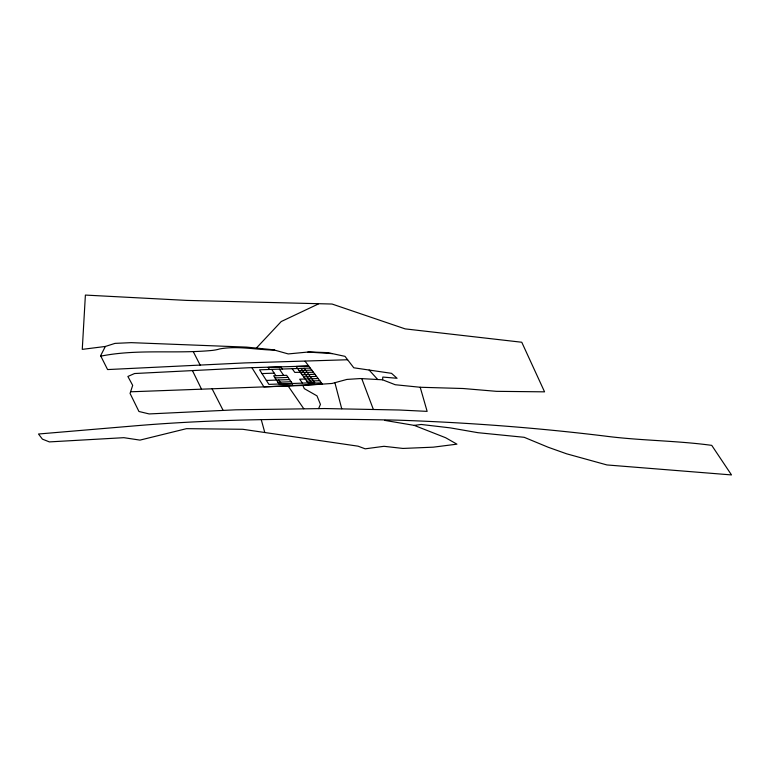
<?xml version="1.0" encoding="UTF-8"?>
<svg xmlns="http://www.w3.org/2000/svg" width="770" height="770" viewBox="0 0 770 770"><rect width="100%" height="100%" fill="white"/><g stroke="black" fill="none" stroke-linecap="round" stroke-linejoin="round"><path stroke-width="1.16" d="M382.546 379.803L382.815 377.059L397.06 378.282L391.545 373.344L353.786 367.791L344.989 356.346L327.76 352.641L309.194 351.928L288.23 353.931L273.475 349.792L246.602 347.126L131.237 342.65L114.99 343.382L105.346 346.462L82.265 349.368L85.393 295.074L186.744 300.406L332.062 304.034L405.164 328.886L521.771 342.246L544.563 391.843L496.457 391.333L463.126 388.513L420.208 387.262L395.26 384.74L382.546 379.803L360.427 378.551L346.933 379.418L332.062 383.46L302.86 385.452L130.592 391.795L130.063 393.432L138.947 411.488L149.159 413.933L235.764 409.813L324.632 408.543L399.255 410.006L427.138 411.373L420.208 387.262M130.592 391.795L132.681 385.366L127.878 376.463L134.567 373.527L248.575 367.752L308.722 366.048L296.103 366.472L308.356 383.344L321.408 382.844M318.616 408.601L320.436 404.394L316.98 395.867L304.323 388.648L302.86 385.452M105.346 346.462L100.62 355.73L107.588 369.571L244.812 362.911L347.607 359.754M256.372 348.088L281.223 321.542L318.462 303.929M100.832 356.144C137.464 348.772 175.291 354.027 212.337 350.408A22.099 6.535 1.2 0 0 219.614 348.945C237.815 345.605 256.4 349.801 274.688 350.129L273.475 349.792M414.231 425.387L421.18 424.472L450.248 427.87L477.958 432.692L524.187 437.302L548.211 447.255L566.585 453.8L606.943 464.945L731.5 474.926L711.74 445.368C676.185 440.507 640.139 440.7 604.604 436.022C535.737 427.629 466.495 422.451 397.166 420.141C309.935 418.36 222.53 418.466 135.501 425.8L38.5 434.011L42.417 439.141L49.367 441.903L123.864 437.678L139.976 440.113L186.504 428.659L242.791 429.285L358.06 446.177L365.192 448.823L383.989 446.311L402.941 448.438L433.289 447.168L456.918 444.165L445.628 437.726L414.231 425.387L384.711 420.372M275.054 377.906L288.096 377.435M303.65 376.867L316.537 376.395M266.362 380.438L289.578 379.581M318.145 378.532L299.665 379.206L302.466 383.123M277.912 382.238L291.079 381.747M306.768 381.16L319.771 380.678M310.252 368.079L259.577 369.812L268.894 384.384L314.776 382.651L304.121 368.272M299.087 370.572L311.802 370.129M261.993 373.585L274.207 373.152M303.765 372.112L294.833 372.42L292.167 368.686M300.598 372.651L313.371 372.199M302.119 374.749L314.949 374.287M307.894 352.054L332.284 353.613M369.128 370.043L377.733 379.523M305.093 361.236L322.37 384.115L263.908 386.887L251.886 367.646M301.031 368.387L311.59 382.777M282.301 369.042L280.877 366.992L268.114 367.425L269.481 369.485M288.124 385.991L303.784 408.745M279.404 369.148L283.697 375.414M271.704 369.398L275.901 375.693M278.759 379.976L281.387 383.912M193.203 351.505L200.325 365.442M212.087 388.792L223.098 410.323M192.577 370.87L201.519 389.187M361.756 378.628L373.315 409.332M261.232 419.583L264.774 432.432M334.892 382.69L341.726 408.745M292.59 383.941L279.366 384.442L273.639 375.77L286.623 375.308L292.59 383.941"/></g></svg>
